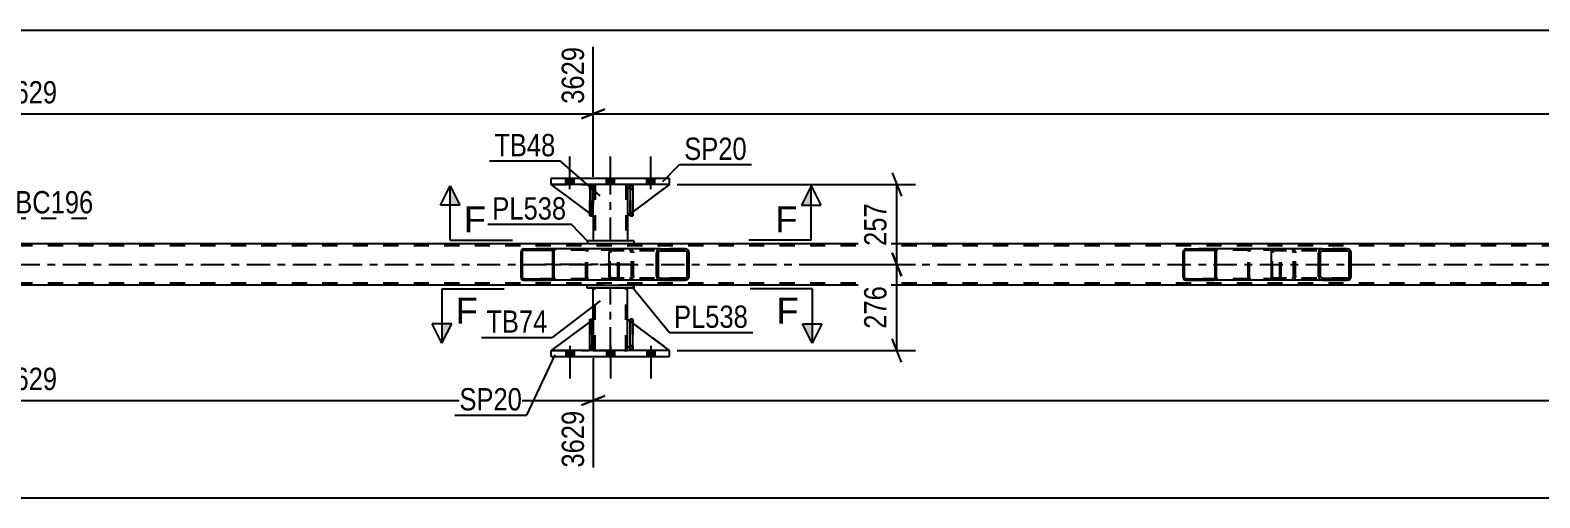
# Model space of a CAD drawing. Header units: millimetres. Extents: x -45 to 796, y -433 to 161.
# Drawn here: x 118.3 to 312.4, y -226 to -165.9 of the extents above; entities that cross this region are included whole.
import ezdxf

# ---------------------------------------------------------------- set-up
doc = ezdxf.new("R2010")
doc.units = ezdxf.units.MM
doc.linetypes.add('DXK_LINE_DOT2', pattern=[3.9198, 1.9599, -1.9599])
doc.linetypes.add('DXK_LINE_DOT3', pattern=[5.9187, 2.979, -0.9799, 0.9799, -0.9799])
doc.styles.add('Arial', font='arial.ttf', dxfattribs={"height": 0.2})
doc.styles.add('Arial Narrow', font='ARIALN.TTF', dxfattribs={"height": 0.2})

# ---------------------------------------------------------------- blocks, each defined once
blk = doc.blocks.new('Part-814760973-6180 - 5989')
at = {"color": 2, "linetype": 'Continuous'}
for p, q in [((195.94, -192.98), (189.94, -192.98)), ((189.94, -192.98), (189.94, -193.38)), ((195.94, -193.38), (189.94, -193.38)), ((195.94, -192.98), (195.94, -193.38))]:
    blk.add_line(p, q, dxfattribs=at)
blk = doc.blocks.new('Part-814760973-6219 - 5989')
at = {"color": 7, "linetype": 'DXK_LINE_DOT2'}
for p, q in [((190.29, -186.38), (190.29, -185.78)), ((190.29, -185.78), (190.29, -185.78)), ((190.29, -185.78), (190.29, -189.78)), ((190.61, -185.78), (190.29, -185.78)), ((190.61, -186.38), (190.61, -185.78)), ((190.61, -189.78), (190.61, -185.78)), ((190.29, -189.78), (190.29, -186.38)), ((190.29, -186.38), (190.61, -186.38)), ((190.61, -186.38), (190.61, -189.78)), ((190.29, -189.78), (190.61, -189.78))]:
    blk.add_line(p, q, dxfattribs=at)
blk = doc.blocks.new('Part-814760973-6060 - 5989')
at = {"color": 7, "linetype": 'DXK_LINE_DOT2'}
for p, q in [((195.14, -206.48), (195.14, -203.08)), ((195.14, -203.08), (200.54, -207.08)), ((195.74, -207.08), (195.14, -206.48)), ((200.54, -207.08), (195.74, -207.08))]:
    blk.add_line(p, q, dxfattribs=at)
blk = doc.blocks.new('Part-814760973-6207 - 5989')
at = {"color": 7, "linetype": 'DXK_LINE_DOT2'}
for p, q in [((190.29, -203.08), (190.61, -203.08)), ((190.29, -206.48), (190.29, -203.08)), ((190.29, -203.08), (190.29, -207.08)), ((190.61, -203.08), (190.61, -206.48)), ((190.61, -207.08), (190.61, -203.18)), ((190.61, -206.48), (190.29, -206.48)), ((190.29, -207.08), (190.29, -206.48)), ((190.61, -207.08), (190.29, -207.08)), ((190.61, -206.48), (190.61, -207.08)), ((190.61, -207.08), (190.61, -207.08))]:
    blk.add_line(p, q, dxfattribs=at)
blk = doc.blocks.new('Part-814760973-6222 - 5989')
at = {"color": 2, "linetype": 'Continuous'}
for p, q in [((195.49, -207.08), (195.49, -203.08)), ((195.49, -203.08), (195.81, -203.08)), ((195.81, -207.08), (195.81, -203.08)), ((195.49, -207.08), (195.49, -207.08)), ((195.81, -207.08), (195.49, -207.08))]:
    blk.add_line(p, q, dxfattribs=at)
at = {"color": 7, "linetype": 'DXK_LINE_DOT2'}
for p, q in [((195.49, -203.08), (195.49, -206.48)), ((195.81, -206.48), (195.81, -203.08)), ((195.49, -206.48), (195.49, -207.08)), ((195.49, -206.48), (195.81, -206.48)), ((195.81, -207.08), (195.81, -206.48)), ((195.81, -207.08), (195.81, -207.08))]:
    blk.add_line(p, q, dxfattribs=at)
blk = doc.blocks.new('Part-814760973-6097 - 5989')
at = {"linetype": 'Continuous'}
h = blk.add_hatch(dxfattribs=at)
h.set_pattern_fill('', scale=0.7, style=0, pattern_type=0)
h.set_pattern_definition([(45, (270.8106, -194.2398), (-1.57154, 1.57154), [])])
h.paths.add_polyline_path([(270.84, -194.36), (270.81, -194.24), (270.74, -194.14), (270.63, -194.07), (270.5, -194.04), (266.92, -194.04), (266.79, -194.07), (266.68, -194.14), (266.61, -194.24), (266.58, -194.36), (266.58, -197.72), (266.61, -197.84), (266.68, -197.95), (266.79, -198.02), (266.92, -198.04), (270.5, -198.04), (270.63, -198.02), (270.74, -197.95), (270.81, -197.84), (270.84, -197.72)])
h.paths.add_polyline_path([(270.65, -197.78), (270.62, -197.84), (270.56, -197.87), (270.5, -197.88), (266.92, -197.88), (266.86, -197.87), (266.8, -197.84), (266.76, -197.78), (266.75, -197.72), (266.75, -194.36), (266.76, -194.3), (266.8, -194.25), (266.86, -194.21), (266.92, -194.2), (270.5, -194.2), (270.56, -194.21), (270.62, -194.25), (270.65, -194.3), (270.67, -194.36), (270.67, -197.72)])
at = {"color": 2, "linetype": 'Continuous'}
for p, q in [((266.92, -194.04), (266.79, -194.07)), ((266.92, -194.04), (270.5, -194.04)), ((278.19, -194.04), (270.5, -194.04)), ((270.63, -194.07), (270.5, -194.04)), ((266.61, -194.24), (266.58, -194.36)), ((266.58, -197.72), (266.58, -194.36)), ((266.75, -194.36), (266.76, -194.3)), ((266.75, -197.72), (266.75, -194.36)), ((266.76, -194.3), (266.8, -194.25)), ((266.8, -194.25), (266.86, -194.21)), ((266.86, -194.21), (266.92, -194.2)), ((266.92, -194.2), (270.5, -194.2)), ((270.5, -194.2), (270.56, -194.21)), ((270.56, -194.21), (270.62, -194.25)), ((270.62, -194.25), (270.65, -194.3)), ((270.65, -194.3), (270.67, -194.36)), ((270.67, -197.72), (270.67, -194.36)), ((270.84, -194.36), (270.81, -194.24)), ((270.84, -197.72), (270.84, -194.36)), ((266.58, -197.72), (266.61, -197.84)), ((266.76, -197.78), (266.75, -197.72)), ((266.8, -197.84), (266.76, -197.78)), ((266.86, -197.87), (266.8, -197.84)), ((266.92, -197.88), (266.86, -197.87)), ((266.92, -197.88), (270.5, -197.88)), ((270.56, -197.87), (270.5, -197.88)), ((270.62, -197.84), (270.56, -197.87)), ((270.65, -197.78), (270.62, -197.84)), ((270.67, -197.72), (270.65, -197.78)), ((270.81, -197.84), (270.84, -197.72)), ((266.79, -198.02), (266.92, -198.04)), ((266.92, -198.04), (270.5, -198.04)), ((270.5, -198.04), (270.63, -198.02)), ((278.19, -198.04), (270.5, -198.04))]:
    blk.add_line(p, q, dxfattribs=at)
at = {"color": 7, "linetype": 'DXK_LINE_DOT2'}
for p, q in [((270.5, -194.04), (266.92, -194.04)), ((275.14, -194.07), (275.27, -194.04)), ((278.85, -194.04), (278.19, -194.04)), ((278.85, -194.04), (278.98, -194.07)), ((278.85, -194.2), (266.92, -194.2)), ((274.93, -194.36), (274.96, -194.24)), ((274.93, -197.72), (274.93, -194.36)), ((275.11, -194.3), (275.1, -194.36)), ((275.1, -197.72), (275.1, -194.36)), ((275.15, -194.25), (275.11, -194.3)), ((275.2, -194.21), (275.15, -194.25)), ((275.27, -194.2), (275.2, -194.21)), ((278.91, -194.21), (278.85, -194.2)), ((278.97, -194.25), (278.91, -194.21)), ((279, -194.3), (278.97, -194.25)), ((279.02, -194.36), (279, -194.3)), ((279.02, -197.72), (279.02, -194.36)), ((279.16, -194.24), (279.19, -194.36)), ((279.19, -197.72), (279.19, -194.36)), ((278.85, -197.88), (266.92, -197.88)), ((274.96, -197.84), (274.93, -197.72)), ((275.1, -197.72), (275.11, -197.78)), ((275.11, -197.78), (275.15, -197.84)), ((275.15, -197.84), (275.16, -197.84)), ((275.16, -197.84), (275.2, -197.87)), ((275.2, -197.87), (275.27, -197.88)), ((278.85, -197.88), (278.91, -197.87)), ((278.91, -197.87), (278.97, -197.84)), ((278.97, -197.84), (279, -197.78)), ((279, -197.78), (279.02, -197.72)), ((279.19, -197.72), (279.16, -197.84)), ((270.5, -198.04), (266.92, -198.04)), ((275.27, -198.04), (275.14, -198.02)), ((278.85, -198.04), (278.19, -198.04)), ((278.98, -198.02), (278.85, -198.04))]:
    blk.add_line(p, q, dxfattribs=at)
at = {"color": 2, "linetype": 'Continuous'}
for centre, start, end in [((266.91, -194.38), 110.7583, 155.68), ((270.51, -194.38), 24.32, 69.2417), ((266.91, -197.71), 204.32, 249.2417), ((270.51, -197.71), 290.7583, 335.68)]:
    blk.add_arc(centre, 0.331, start, end, dxfattribs=at)
at = {"color": 7, "linetype": 'DXK_LINE_DOT2'}
for centre, start, end in [((275.26, -194.38), 110.7583, 155.68), ((278.86, -194.38), 24.32, 69.2417), ((275.26, -197.71), 204.32, 249.2417), ((278.86, -197.71), 290.7583, 335.68)]:
    blk.add_arc(centre, 0.331, start, end, dxfattribs=at)
blk = doc.blocks.new('Part-814760973-6149 - 5989')
at = {"color": 2, "linetype": 'Continuous'}
for p, q in [((189.94, -198.68), (195.94, -198.68)), ((189.94, -199.08), (189.94, -198.68)), ((195.94, -199.08), (189.94, -199.08)), ((195.94, -198.68), (195.94, -199.08))]:
    blk.add_line(p, q, dxfattribs=at)
blk = doc.blocks.new('Part-814760973-6323 - 5989')
at = {"color": 2, "linetype": 'Continuous'}
for p, q in [((195.81, -185.78), (195.49, -185.78)), ((195.49, -185.78), (195.49, -189.78)), ((195.81, -185.78), (195.81, -185.78)), ((195.81, -185.78), (195.81, -189.78)), ((195.81, -189.78), (195.49, -189.78))]:
    blk.add_line(p, q, dxfattribs=at)
at = {"color": 7, "linetype": 'DXK_LINE_DOT2'}
for p, q in [((195.49, -186.38), (195.49, -185.78)), ((195.81, -186.38), (195.81, -185.78)), ((195.81, -185.78), (195.81, -185.78)), ((195.81, -186.38), (195.49, -186.38)), ((195.49, -186.38), (195.49, -189.78)), ((195.81, -189.78), (195.81, -186.38))]:
    blk.add_line(p, q, dxfattribs=at)
blk = doc.blocks.new('Part-814760973-6209 - 5989')
at = {"color": 2, "linetype": 'Continuous'}
for p, q in [((190.29, -207.08), (190.29, -203.08)), ((190.29, -203.08), (190.61, -203.08)), ((190.61, -207.08), (190.61, -203.08)), ((190.29, -207.08), (190.29, -207.08)), ((190.61, -207.08), (190.29, -207.08))]:
    blk.add_line(p, q, dxfattribs=at)
at = {"color": 7, "linetype": 'DXK_LINE_DOT2'}
for p, q in [((190.29, -203.08), (190.29, -206.48)), ((190.61, -206.48), (190.61, -203.08)), ((190.29, -206.48), (190.29, -207.08)), ((190.29, -206.48), (190.61, -206.48)), ((190.61, -207.08), (190.61, -206.48)), ((190.61, -207.08), (190.61, -207.08))]:
    blk.add_line(p, q, dxfattribs=at)
blk = doc.blocks.new('Part-814760973-6221 - 5989')
at = {"color": 2, "linetype": 'Continuous'}
for p, q in [((190.29, -203.41), (185.34, -207.08)), ((190.74, -203.08), (190.61, -203.18)), ((190.74, -206.48), (190.74, -203.08)), ((190.29, -206.93), (190.14, -207.08)), ((190.74, -206.48), (190.61, -206.61)), ((190.74, -206.48), (190.74, -206.48))]:
    blk.add_line(p, q, dxfattribs=at)
at = {"color": 7, "linetype": 'DXK_LINE_DOT2'}
for p, q in [((190.61, -203.18), (190.29, -203.41)), ((190.74, -206.48), (190.74, -203.08)), ((185.34, -207.08), (190.14, -207.08)), ((190.74, -206.48), (190.14, -207.08)), ((190.61, -206.61), (190.29, -206.93))]:
    blk.add_line(p, q, dxfattribs=at)
blk = doc.blocks.new('Part-814760973-6187 - 5989')
at = {"color": 2, "linetype": 'Continuous'}
for p, q in [((190.61, -185.78), (190.29, -185.78)), ((190.29, -185.78), (190.29, -189.78)), ((190.61, -185.78), (190.61, -185.78)), ((190.61, -185.78), (190.61, -189.78)), ((190.61, -189.78), (190.29, -189.78))]:
    blk.add_line(p, q, dxfattribs=at)
at = {"color": 7, "linetype": 'DXK_LINE_DOT2'}
for p, q in [((190.29, -186.38), (190.29, -185.78)), ((190.61, -186.38), (190.61, -185.78)), ((190.61, -185.78), (190.61, -185.78)), ((190.61, -186.38), (190.29, -186.38)), ((190.29, -186.38), (190.29, -189.78)), ((190.61, -189.78), (190.61, -186.38))]:
    blk.add_line(p, q, dxfattribs=at)
blk = doc.blocks.new('Part-814760973-6220 - 5989')
at = {"color": 7, "linetype": 'DXK_LINE_DOT2'}
for p, q in [((190.74, -203.08), (185.34, -207.08)), ((190.74, -206.48), (190.74, -203.08)), ((190.74, -203.08), (190.74, -206.48)), ((185.34, -207.08), (190.14, -207.08)), ((190.14, -207.08), (190.74, -206.48)), ((190.74, -206.48), (190.14, -207.08)), ((190.74, -206.48), (190.74, -206.48))]:
    blk.add_line(p, q, dxfattribs=at)
blk = doc.blocks.new('Part-814760973-6229 - 5989')
at = {"color": 2, "linetype": 'Continuous'}
for p, q in [((714.46, -193.4), (45.58, -193.4)), ((189.94, -198.68), (45.58, -198.68)), ((445.34, -198.68), (195.94, -198.68))]:
    blk.add_line(p, q, dxfattribs=at)
at = {"color": 7, "linetype": 'DXK_LINE_DOT2'}
for p, q in [((714.46, -193.64), (45.58, -193.64)), ((714.46, -198.44), (45.58, -198.44)), ((195.94, -198.68), (189.94, -198.68))]:
    blk.add_line(p, q, dxfattribs=at)
at = {"color": 7, "linetype": 'DXK_LINE_DOT3'}
blk.add_line((45.58, -196.04), (714.46, -196.04), dxfattribs=at)
blk = doc.blocks.new('Bolt-814760973-6236 - 5989')
at = {"linetype": 'Continuous'}
for points in [[(187.22, -185.78), (188.26, -185.78), (188.26, -184.98), (187.22, -184.98)], [(187.22, -185.78), (188.26, -185.78), (188.26, -184.98), (187.22, -184.98)], [(187.22, -185.78), (188.26, -185.78), (188.26, -184.98), (187.22, -184.98)], [(192.42, -185.78), (193.46, -185.78), (193.46, -184.98), (192.42, -184.98)], [(192.42, -185.78), (193.46, -185.78), (193.46, -184.98), (192.42, -184.98)], [(197.62, -185.78), (198.66, -185.78), (198.66, -184.98), (197.62, -184.98)], [(197.62, -185.78), (198.66, -185.78), (198.66, -184.98), (197.62, -184.98)], [(197.62, -185.78), (198.66, -185.78), (198.66, -184.98), (197.62, -184.98)]]:
    blk.add_hatch(color=1, dxfattribs=at).paths.add_polyline_path(points)
at = {"color": 1, "linetype": 'Continuous'}
for p, q in [((187.74, -186.38), (187.74, -182.18)), ((187.74, -186.38), (187.74, -182.18)), ((187.74, -186.38), (187.74, -182.18)), ((192.94, -186.38), (192.94, -182.18)), ((192.94, -186.38), (192.94, -182.18)), ((198.14, -186.38), (198.14, -182.18)), ((198.14, -186.38), (198.14, -182.18)), ((198.14, -186.38), (198.14, -182.18)), ((187.22, -185.78), (187.22, -184.98)), ((187.22, -185.78), (187.22, -184.98)), ((187.22, -185.78), (187.22, -184.98)), ((188.26, -185.78), (188.26, -184.98)), ((188.26, -185.78), (188.26, -184.98)), ((188.26, -185.78), (188.26, -184.98)), ((192.42, -185.78), (192.42, -184.98)), ((192.42, -185.78), (192.42, -184.98)), ((193.46, -185.78), (193.46, -184.98)), ((193.46, -185.78), (193.46, -184.98)), ((197.62, -185.78), (197.62, -184.98)), ((197.62, -185.78), (197.62, -184.98)), ((197.62, -185.78), (197.62, -184.98)), ((198.66, -185.78), (198.66, -184.98)), ((198.66, -185.78), (198.66, -184.98)), ((198.66, -185.78), (198.66, -184.98))]:
    blk.add_line(p, q, dxfattribs=at)
blk = doc.blocks.new('Bolt-814760973-6237 - 5989')
at = {"linetype": 'Continuous'}
for points in [[(188.26, -207.08), (187.22, -207.08), (187.22, -207.88), (188.26, -207.88)], [(188.26, -207.08), (187.22, -207.08), (187.22, -207.88), (188.26, -207.88)], [(188.26, -207.08), (187.22, -207.08), (187.22, -207.88), (188.26, -207.88)], [(193.46, -207.08), (192.42, -207.08), (192.42, -207.88), (193.46, -207.88)], [(193.46, -207.08), (192.42, -207.08), (192.42, -207.88), (193.46, -207.88)], [(198.66, -207.08), (197.62, -207.08), (197.62, -207.88), (198.66, -207.88)], [(198.66, -207.08), (197.62, -207.08), (197.62, -207.88), (198.66, -207.88)], [(198.66, -207.08), (197.62, -207.08), (197.62, -207.88), (198.66, -207.88)]]:
    blk.add_hatch(color=1, dxfattribs=at).paths.add_polyline_path(points)
at = {"color": 1, "linetype": 'Continuous'}
for p, q in [((187.22, -207.08), (187.22, -207.88)), ((187.22, -207.08), (187.22, -207.88)), ((187.22, -207.08), (187.22, -207.88)), ((187.74, -206.48), (187.74, -210.68)), ((187.74, -206.48), (187.74, -210.68)), ((187.74, -206.48), (187.74, -210.68)), ((188.26, -207.08), (188.26, -207.88)), ((188.26, -207.08), (188.26, -207.88)), ((188.26, -207.08), (188.26, -207.88)), ((192.42, -207.08), (192.42, -207.88)), ((192.42, -207.08), (192.42, -207.88)), ((192.94, -206.48), (192.94, -210.68)), ((192.94, -206.48), (192.94, -210.68)), ((193.46, -207.08), (193.46, -207.88)), ((193.46, -207.08), (193.46, -207.88)), ((197.62, -207.08), (197.62, -207.88)), ((197.62, -207.08), (197.62, -207.88)), ((197.62, -207.08), (197.62, -207.88)), ((198.14, -206.48), (198.14, -210.68)), ((198.14, -206.48), (198.14, -210.68)), ((198.14, -206.48), (198.14, -210.68)), ((198.66, -207.08), (198.66, -207.88)), ((198.66, -207.08), (198.66, -207.88)), ((198.66, -207.08), (198.66, -207.88))]:
    blk.add_line(p, q, dxfattribs=at)
blk = doc.blocks.new('Part-814760973-6262 - 5989')
at = {"linetype": 'Continuous'}
h = blk.add_hatch(dxfattribs=at)
h.set_pattern_fill('', scale=0.7, style=0, pattern_type=0)
h.set_pattern_definition([(45, (203.0084, -194.3386), (-1.57154, 1.57154), [])])
h.paths.add_polyline_path([(203.05, -194.52), (203.01, -194.34), (202.9, -194.18), (202.74, -194.08), (202.54, -194.04), (199.36, -194.04), (199.17, -194.08), (199, -194.18), (198.9, -194.34), (198.86, -194.52), (198.86, -197.56), (198.9, -197.75), (199, -197.9), (199.17, -198.01), (199.36, -198.04), (202.54, -198.04), (202.74, -198.01), (202.9, -197.9), (203.01, -197.75), (203.05, -197.56)])
h.paths.add_polyline_path([(202.78, -197.65), (202.72, -197.73), (202.64, -197.78), (202.54, -197.8), (199.36, -197.8), (199.26, -197.78), (199.18, -197.73), (199.13, -197.65), (199.11, -197.56), (199.11, -194.52), (199.13, -194.43), (199.18, -194.35), (199.26, -194.3), (199.36, -194.28), (202.54, -194.28), (202.64, -194.3), (202.72, -194.35), (202.78, -194.43), (202.8, -194.52), (202.8, -197.56)])
at = {"color": 2, "linetype": 'Continuous'}
for p, q in [((192.87, -194.18), (192.96, -194.08)), ((192.96, -194.08), (193.06, -194.04)), ((199.36, -194.04), (193.06, -194.04)), ((199.36, -194.04), (199.17, -194.08)), ((199.36, -194.04), (202.54, -194.04)), ((202.74, -194.08), (202.54, -194.04)), ((192.79, -194.52), (192.81, -194.34)), ((192.79, -197.56), (192.79, -194.52)), ((192.81, -194.34), (192.87, -194.18)), ((198.9, -194.34), (198.86, -194.52)), ((198.86, -197.56), (198.86, -194.52)), ((199.11, -194.52), (199.13, -194.43)), ((199.11, -197.56), (199.11, -194.52)), ((199.13, -194.43), (199.18, -194.35)), ((199.18, -194.35), (199.26, -194.3)), ((199.26, -194.3), (199.36, -194.28)), ((199.36, -194.28), (202.54, -194.28)), ((202.54, -194.28), (202.64, -194.3)), ((202.64, -194.3), (202.72, -194.35)), ((202.72, -194.35), (202.78, -194.43)), ((202.78, -194.43), (202.8, -194.52)), ((202.8, -197.56), (202.8, -194.52)), ((203.05, -194.52), (203.01, -194.34)), ((203.05, -197.56), (203.05, -194.52)), ((192.81, -197.75), (192.79, -197.56)), ((192.87, -197.9), (192.81, -197.75)), ((192.96, -198.01), (192.87, -197.9)), ((198.86, -197.56), (198.9, -197.75)), ((199.13, -197.65), (199.11, -197.56)), ((199.18, -197.73), (199.13, -197.65)), ((199.26, -197.78), (199.18, -197.73)), ((199.36, -197.8), (199.26, -197.78)), ((199.36, -197.8), (202.54, -197.8)), ((202.64, -197.78), (202.54, -197.8)), ((202.72, -197.73), (202.64, -197.78)), ((202.78, -197.65), (202.72, -197.73)), ((202.8, -197.56), (202.78, -197.65)), ((203.01, -197.75), (203.05, -197.56)), ((193.06, -198.04), (192.96, -198.01)), ((199.36, -198.04), (193.06, -198.04)), ((199.17, -198.01), (199.36, -198.04)), ((199.36, -198.04), (202.54, -198.04)), ((202.54, -198.04), (202.74, -198.01))]:
    blk.add_line(p, q, dxfattribs=at)
at = {"color": 7, "linetype": 'DXK_LINE_DOT2'}
for p, q in [((194.05, -194.28), (194.05, -194.04)), ((195.39, -194.04), (195.59, -194.08)), ((202.54, -194.04), (199.36, -194.04)), ((192.93, -194.43), (192.92, -194.52)), ((192.92, -197.56), (192.92, -194.52)), ((192.96, -194.35), (192.93, -194.43)), ((193.01, -194.3), (192.96, -194.35)), ((193.06, -194.28), (193.01, -194.3)), ((202.54, -194.28), (193.06, -194.28)), ((195.49, -194.3), (195.39, -194.28)), ((195.57, -194.35), (195.49, -194.3)), ((195.63, -194.43), (195.57, -194.35)), ((195.65, -194.52), (195.63, -194.43)), ((195.65, -197.56), (195.65, -194.52)), ((195.86, -194.34), (195.9, -194.52)), ((195.9, -197.56), (195.9, -194.52)), ((192.92, -197.56), (192.93, -197.65)), ((192.93, -197.65), (192.96, -197.73)), ((192.96, -197.73), (193.01, -197.78)), ((193.01, -197.78), (193.06, -197.8)), ((202.54, -197.8), (193.06, -197.8)), ((194.05, -198.04), (194.05, -197.8)), ((195.39, -197.8), (195.49, -197.78)), ((195.49, -197.78), (195.57, -197.73)), ((195.57, -197.73), (195.63, -197.65)), ((195.63, -197.65), (195.65, -197.56)), ((195.9, -197.56), (195.86, -197.75)), ((195.59, -198.01), (195.39, -198.04)), ((202.54, -198.04), (199.36, -198.04))]:
    blk.add_line(p, q, dxfattribs=at)
for centre, start, end in [((195.41, -194.54), 23.8494, 68.8059), ((195.41, -197.55), 291.1941, 336.1506)]:
    blk.add_arc(centre, 0.492, start, end, dxfattribs=at)
at = {"color": 2, "linetype": 'Continuous'}
for centre, start, end in [((199.35, -194.54), 111.1941, 156.1506), ((202.56, -194.54), 23.8494, 68.8059), ((199.35, -197.55), 203.8494, 248.8059), ((202.56, -197.55), 291.1941, 336.1506)]:
    blk.add_arc(centre, 0.492, start, end, dxfattribs=at)
blk = doc.blocks.new('Part-814760973-6263 - 5989')
at = {"linetype": 'Continuous'}
h = blk.add_hatch(dxfattribs=at)
h.set_pattern_fill('', scale=0.7, style=0, pattern_type=0)
h.set_pattern_definition([(45, (185.6764, -194.2398), (-1.57154, 1.57154), [])])
h.paths.add_polyline_path([(185.7, -194.36), (185.68, -194.24), (185.6, -194.14), (185.49, -194.07), (185.36, -194.04), (181.79, -194.04), (181.66, -194.07), (181.55, -194.14), (181.47, -194.24), (181.45, -194.36), (181.45, -197.72), (181.47, -197.84), (181.55, -197.95), (181.66, -198.02), (181.79, -198.04), (185.36, -198.04), (185.49, -198.02), (185.6, -197.95), (185.68, -197.84), (185.7, -197.72)])
h.paths.add_polyline_path([(185.52, -197.78), (185.48, -197.84), (185.43, -197.87), (185.36, -197.88), (181.79, -197.88), (181.72, -197.87), (181.67, -197.84), (181.63, -197.78), (181.62, -197.72), (181.62, -194.36), (181.63, -194.3), (181.67, -194.25), (181.72, -194.21), (181.79, -194.2), (185.36, -194.2), (185.43, -194.21), (185.48, -194.25), (185.52, -194.3), (185.53, -194.36), (185.53, -197.72)])
at = {"color": 2, "linetype": 'Continuous'}
for p, q in [((181.79, -194.04), (181.66, -194.07)), ((181.79, -194.04), (185.36, -194.04)), ((193.06, -194.04), (185.36, -194.04)), ((185.49, -194.07), (185.36, -194.04)), ((181.47, -194.24), (181.45, -194.36)), ((181.45, -197.72), (181.45, -194.36)), ((181.62, -194.36), (181.63, -194.3)), ((181.62, -197.72), (181.62, -194.36)), ((181.63, -194.3), (181.67, -194.25)), ((181.67, -194.25), (181.72, -194.21)), ((181.72, -194.21), (181.79, -194.2)), ((181.79, -194.2), (185.36, -194.2)), ((185.36, -194.2), (185.43, -194.21)), ((185.43, -194.21), (185.48, -194.25)), ((185.48, -194.25), (185.52, -194.3)), ((185.52, -194.3), (185.53, -194.36)), ((185.53, -197.72), (185.53, -194.36)), ((185.7, -194.36), (185.68, -194.24)), ((185.7, -197.72), (185.7, -194.36)), ((181.45, -197.72), (181.47, -197.84)), ((181.63, -197.78), (181.62, -197.72)), ((181.67, -197.84), (181.63, -197.78)), ((181.72, -197.87), (181.67, -197.84)), ((181.79, -197.88), (181.72, -197.87)), ((181.79, -197.88), (185.36, -197.88)), ((185.43, -197.87), (185.36, -197.88)), ((185.48, -197.84), (185.43, -197.87)), ((185.52, -197.78), (185.48, -197.84)), ((185.53, -197.72), (185.52, -197.78)), ((185.68, -197.84), (185.7, -197.72)), ((181.66, -198.02), (181.79, -198.04)), ((181.79, -198.04), (185.36, -198.04)), ((185.36, -198.04), (185.49, -198.02)), ((193.06, -198.04), (185.36, -198.04))]:
    blk.add_line(p, q, dxfattribs=at)
at = {"color": 7, "linetype": 'DXK_LINE_DOT2'}
for p, q in [((185.36, -194.04), (181.79, -194.04)), ((190.01, -194.07), (190.14, -194.04)), ((193.71, -194.04), (193.06, -194.04)), ((193.71, -194.04), (193.84, -194.07)), ((193.71, -194.2), (181.79, -194.2)), ((189.79, -194.36), (189.82, -194.24)), ((189.79, -197.72), (189.79, -194.36)), ((189.98, -194.3), (189.97, -194.36)), ((189.97, -197.72), (189.97, -194.36)), ((190.02, -194.25), (189.98, -194.3)), ((190.07, -194.21), (190.02, -194.25)), ((190.14, -194.2), (190.07, -194.21)), ((193.78, -194.21), (193.71, -194.2)), ((193.83, -194.25), (193.78, -194.21)), ((193.87, -194.3), (193.83, -194.25)), ((193.88, -194.36), (193.87, -194.3)), ((193.88, -197.72), (193.88, -194.36)), ((194.03, -194.24), (194.05, -194.34)), ((194.05, -194.34), (194.05, -194.36)), ((194.05, -197.72), (194.05, -194.36)), ((193.71, -197.88), (181.79, -197.88)), ((189.82, -197.84), (189.79, -197.72)), ((189.97, -197.72), (189.98, -197.78)), ((189.98, -197.78), (190.02, -197.84)), ((190.02, -197.84), (190.03, -197.84)), ((190.03, -197.84), (190.07, -197.87)), ((190.07, -197.87), (190.14, -197.88)), ((193.71, -197.88), (193.78, -197.87)), ((193.78, -197.87), (193.83, -197.84)), ((193.83, -197.84), (193.87, -197.78)), ((193.87, -197.78), (193.88, -197.72)), ((194.05, -197.75), (194.03, -197.84)), ((194.05, -197.72), (194.05, -197.75)), ((185.36, -198.04), (181.79, -198.04)), ((190.14, -198.04), (190.01, -198.02)), ((193.71, -198.04), (193.06, -198.04)), ((193.84, -198.02), (193.71, -198.04))]:
    blk.add_line(p, q, dxfattribs=at)
at = {"color": 7, "linetype": 'DXK_LINE_DOT3'}
blk.add_line((195.34, -196.04), (183.57, -196.04), dxfattribs=at)
at = {"color": 2, "linetype": 'Continuous'}
for centre, start, end in [((181.77, -194.38), 110.7583, 155.68), ((185.37, -194.38), 24.32, 69.2417), ((181.77, -197.71), 204.32, 249.2417), ((185.37, -197.71), 290.7583, 335.68)]:
    blk.add_arc(centre, 0.331, start, end, dxfattribs=at)
at = {"color": 7, "linetype": 'DXK_LINE_DOT2'}
for centre, start, end in [((190.12, -194.38), 110.7583, 155.68), ((193.72, -194.38), 24.32, 69.2417), ((190.12, -197.71), 204.32, 249.2417), ((193.72, -197.71), 290.7583, 335.68)]:
    blk.add_arc(centre, 0.331, start, end, dxfattribs=at)
blk = doc.blocks.new('Part-814760973-6299 - 5989')
at = {"color": 2, "linetype": 'Continuous'}
for p, q in [((190.74, -185.78), (190.74, -186.38)), ((195.14, -185.78), (195.14, -186.38)), ((190.74, -189.78), (190.74, -192.98)), ((195.14, -189.78), (195.14, -192.98))]:
    blk.add_line(p, q, dxfattribs=at)
at = {"color": 7, "linetype": 'DXK_LINE_DOT2'}
for p, q in [((195.14, -185.78), (190.74, -185.78)), ((190.98, -185.78), (190.98, -192.98)), ((194.9, -185.78), (194.9, -192.98)), ((190.74, -186.38), (190.74, -189.78)), ((195.14, -186.38), (195.14, -189.78)), ((195.14, -192.98), (190.74, -192.98))]:
    blk.add_line(p, q, dxfattribs=at)
at = {"color": 7, "linetype": 'DXK_LINE_DOT3'}
blk.add_line((192.94, -192.98), (192.94, -185.78), dxfattribs=at)
blk = doc.blocks.new('Part-814760973-6301 - 5989')
at = {"color": 7, "linetype": 'DXK_LINE_DOT2'}
for p, q in [((195.49, -186.38), (195.49, -185.78)), ((195.49, -185.78), (195.49, -185.78)), ((195.49, -185.78), (195.49, -189.78)), ((195.81, -185.78), (195.49, -185.78)), ((195.81, -186.38), (195.81, -185.78)), ((195.81, -189.78), (195.81, -185.78)), ((195.49, -189.78), (195.49, -186.38)), ((195.49, -186.38), (195.81, -186.38)), ((195.81, -186.38), (195.81, -189.78)), ((195.49, -189.78), (195.81, -189.78))]:
    blk.add_line(p, q, dxfattribs=at)
blk = doc.blocks.new('Part-814760973-6307 - 5989')
at = {"color": 2, "linetype": 'Continuous'}
for p, q in [((185.34, -207.88), (185.34, -207.08)), ((200.54, -207.08), (185.34, -207.08)), ((200.54, -207.88), (200.54, -207.08)), ((185.34, -207.88), (200.54, -207.88))]:
    blk.add_line(p, q, dxfattribs=at)
at = {"color": 7, "linetype": 'DXK_LINE_DOT2'}
for p, q in [((185.34, -207.88), (185.34, -207.08)), ((200.54, -207.88), (200.54, -207.08))]:
    blk.add_line(p, q, dxfattribs=at)
blk = doc.blocks.new('Part-814760973-6312 - 5989')
at = {"color": 2, "linetype": 'Continuous'}
for p, q in [((185.34, -185.78), (185.34, -184.98)), ((200.54, -184.98), (185.34, -184.98)), ((200.54, -185.78), (185.34, -185.78)), ((200.54, -185.78), (200.54, -184.98))]:
    blk.add_line(p, q, dxfattribs=at)
at = {"color": 7, "linetype": 'DXK_LINE_DOT2'}
for p, q in [((185.34, -185.78), (185.34, -184.98)), ((200.54, -185.78), (200.54, -184.98))]:
    blk.add_line(p, q, dxfattribs=at)
blk = doc.blocks.new('Part-814760973-6317 - 5989')
at = {"color": 2, "linetype": 'Continuous'}
for p, q in [((190.74, -203.08), (190.74, -199.08)), ((195.14, -203.08), (195.14, -199.08)), ((190.74, -207.08), (190.74, -206.48)), ((195.14, -207.08), (195.14, -206.48))]:
    blk.add_line(p, q, dxfattribs=at)
at = {"color": 7, "linetype": 'DXK_LINE_DOT2'}
for p, q in [((195.14, -199.08), (190.74, -199.08)), ((190.98, -207.08), (190.98, -199.08)), ((194.9, -207.08), (194.9, -199.08)), ((190.74, -206.48), (190.74, -203.08)), ((195.14, -206.48), (195.14, -203.08)), ((190.74, -207.08), (195.14, -207.08))]:
    blk.add_line(p, q, dxfattribs=at)
at = {"color": 7, "linetype": 'DXK_LINE_DOT3'}
blk.add_line((192.94, -207.08), (192.94, -199.08), dxfattribs=at)
blk = doc.blocks.new('Part-814760973-6319 - 5989')
at = {"color": 7, "linetype": 'DXK_LINE_DOT2'}
for p, q in [((195.74, -185.78), (195.14, -186.38)), ((195.14, -189.78), (200.54, -185.78)), ((200.54, -185.78), (195.74, -185.78)), ((195.14, -186.38), (195.14, -189.78))]:
    blk.add_line(p, q, dxfattribs=at)
blk = doc.blocks.new('Part-814760973-6320 - 5989')
at = {"color": 2, "linetype": 'Continuous'}
for p, q in [((195.49, -186.03), (195.14, -186.38)), ((200.54, -185.78), (195.81, -189.28)), ((195.14, -186.38), (195.14, -189.78)), ((195.49, -189.52), (195.14, -189.78))]:
    blk.add_line(p, q, dxfattribs=at)
at = {"color": 7, "linetype": 'DXK_LINE_DOT2'}
for p, q in [((195.74, -185.78), (195.49, -186.03)), ((200.54, -185.78), (195.74, -185.78)), ((195.81, -189.28), (195.49, -189.52))]:
    blk.add_line(p, q, dxfattribs=at)
blk = doc.blocks.new('Part-814760973-6321 - 5989')
at = {"color": 7, "linetype": 'DXK_LINE_DOT2'}
for p, q in [((190.74, -189.78), (185.34, -185.78)), ((185.34, -185.78), (190.14, -185.78)), ((190.14, -185.78), (190.74, -186.38)), ((190.74, -186.38), (190.14, -185.78)), ((190.74, -186.38), (190.74, -189.78)), ((190.74, -186.38), (190.74, -186.38)), ((190.74, -186.38), (190.74, -189.78))]:
    blk.add_line(p, q, dxfattribs=at)
blk = doc.blocks.new('Part-814760973-6322 - 5989')
at = {"color": 2, "linetype": 'Continuous'}
for p, q in [((190.29, -189.45), (185.34, -185.78)), ((190.29, -185.94), (190.14, -185.78)), ((190.74, -186.38), (190.61, -186.26)), ((190.74, -186.38), (190.74, -186.38)), ((190.74, -189.78), (190.74, -186.38)), ((190.61, -189.69), (190.74, -189.78)), ((190.74, -189.78), (190.74, -189.78))]:
    blk.add_line(p, q, dxfattribs=at)
at = {"color": 7, "linetype": 'DXK_LINE_DOT2'}
for p, q in [((190.14, -185.78), (185.34, -185.78)), ((190.14, -185.78), (190.74, -186.38)), ((190.61, -186.26), (190.29, -185.94)), ((190.74, -186.38), (190.74, -189.78)), ((190.61, -189.69), (190.29, -189.45))]:
    blk.add_line(p, q, dxfattribs=at)
blk = doc.blocks.new('Part-814760973-6324 - 5989')
at = {"color": 7, "linetype": 'DXK_LINE_DOT2'}
for p, q in [((195.81, -203.08), (195.49, -203.08)), ((195.49, -206.48), (195.49, -203.08)), ((195.49, -203.08), (195.49, -207.08)), ((195.81, -203.08), (195.81, -206.48)), ((195.81, -207.08), (195.81, -203.08)), ((195.81, -206.48), (195.49, -206.48)), ((195.49, -207.08), (195.49, -206.48)), ((195.81, -207.08), (195.49, -207.08)), ((195.81, -206.48), (195.81, -207.08)), ((195.81, -207.08), (195.81, -207.08))]:
    blk.add_line(p, q, dxfattribs=at)
blk = doc.blocks.new('Part-814760973-6339 - 5989')
at = {"color": 2, "linetype": 'Continuous'}
for p, q in [((195.14, -206.48), (195.14, -203.08)), ((195.49, -203.34), (195.14, -203.08)), ((200.53, -207.08), (195.81, -203.58)), ((195.49, -206.84), (195.14, -206.48))]:
    blk.add_line(p, q, dxfattribs=at)
at = {"color": 7, "linetype": 'DXK_LINE_DOT2'}
for p, q in [((195.81, -203.58), (195.49, -203.34)), ((195.74, -207.08), (195.49, -206.84)), ((200.54, -207.08), (195.74, -207.08)), ((200.53, -207.08), (200.54, -207.08)), ((200.54, -207.08), (200.53, -207.08))]:
    blk.add_line(p, q, dxfattribs=at)
blk = doc.blocks.new('Part-814760973-6344 - 5989')
at = {"linetype": 'Continuous'}
h = blk.add_hatch(dxfattribs=at)
h.set_pattern_fill('', scale=0.7, style=0, pattern_type=0)
h.set_pattern_definition([(45, (288.1426, -194.3386), (-1.57154, 1.57154), [])])
h.paths.add_polyline_path([(288.18, -194.52), (288.14, -194.34), (288.03, -194.18), (287.87, -194.08), (287.68, -194.04), (284.49, -194.04), (284.3, -194.08), (284.14, -194.18), (284.03, -194.34), (283.99, -194.52), (283.99, -197.56), (284.03, -197.75), (284.14, -197.9), (284.3, -198.01), (284.49, -198.04), (287.68, -198.04), (287.87, -198.01), (288.03, -197.9), (288.14, -197.75), (288.18, -197.56)])
h.paths.add_polyline_path([(287.91, -197.65), (287.86, -197.73), (287.77, -197.78), (287.68, -197.8), (284.49, -197.8), (284.4, -197.78), (284.32, -197.73), (284.26, -197.65), (284.24, -197.56), (284.24, -194.52), (284.26, -194.43), (284.32, -194.35), (284.4, -194.3), (284.49, -194.28), (287.68, -194.28), (287.77, -194.3), (287.86, -194.35), (287.91, -194.43), (287.93, -194.52), (287.93, -197.56)])
at = {"color": 2, "linetype": 'Continuous'}
for p, q in [((278, -194.18), (278.09, -194.08)), ((278.09, -194.08), (278.19, -194.04)), ((284.49, -194.04), (278.19, -194.04)), ((284.49, -194.04), (284.3, -194.08)), ((284.49, -194.04), (287.68, -194.04)), ((287.87, -194.08), (287.68, -194.04)), ((277.92, -194.52), (277.94, -194.34)), ((277.92, -197.56), (277.92, -194.52)), ((277.94, -194.34), (278, -194.18)), ((284.03, -194.34), (283.99, -194.52)), ((283.99, -197.56), (283.99, -194.52)), ((284.24, -194.52), (284.26, -194.43)), ((284.24, -197.56), (284.24, -194.52)), ((284.26, -194.43), (284.32, -194.35)), ((284.32, -194.35), (284.4, -194.3)), ((284.4, -194.3), (284.49, -194.28)), ((284.49, -194.28), (287.68, -194.28)), ((287.68, -194.28), (287.77, -194.3)), ((287.77, -194.3), (287.86, -194.35)), ((287.86, -194.35), (287.91, -194.43)), ((287.91, -194.43), (287.93, -194.52)), ((287.93, -197.56), (287.93, -194.52)), ((288.18, -194.52), (288.14, -194.34)), ((288.18, -197.56), (288.18, -194.52)), ((277.94, -197.75), (277.92, -197.56)), ((278, -197.9), (277.94, -197.75)), ((278.09, -198.01), (278, -197.9)), ((283.99, -197.56), (284.03, -197.75)), ((284.26, -197.65), (284.24, -197.56)), ((284.32, -197.73), (284.26, -197.65)), ((284.4, -197.78), (284.32, -197.73)), ((284.49, -197.8), (284.4, -197.78)), ((284.49, -197.8), (287.68, -197.8)), ((287.77, -197.78), (287.68, -197.8)), ((287.86, -197.73), (287.77, -197.78)), ((287.91, -197.65), (287.86, -197.73)), ((287.93, -197.56), (287.91, -197.65)), ((288.14, -197.75), (288.18, -197.56)), ((278.19, -198.04), (278.09, -198.01)), ((284.49, -198.04), (278.19, -198.04)), ((284.3, -198.01), (284.49, -198.04)), ((284.49, -198.04), (287.68, -198.04)), ((287.68, -198.04), (287.87, -198.01))]:
    blk.add_line(p, q, dxfattribs=at)
at = {"color": 7, "linetype": 'DXK_LINE_DOT2'}
for p, q in [((279.19, -194.28), (279.19, -194.04)), ((280.53, -194.04), (280.72, -194.08)), ((287.68, -194.04), (284.49, -194.04)), ((278.07, -194.43), (278.06, -194.52)), ((278.06, -197.56), (278.06, -194.52)), ((278.1, -194.35), (278.07, -194.43)), ((278.14, -194.3), (278.1, -194.35)), ((278.19, -194.28), (278.14, -194.3)), ((287.68, -194.28), (278.19, -194.28)), ((280.62, -194.3), (280.53, -194.28)), ((280.71, -194.35), (280.62, -194.3)), ((280.76, -194.43), (280.71, -194.35)), ((280.78, -194.52), (280.76, -194.43)), ((280.78, -197.56), (280.78, -194.52)), ((280.99, -194.34), (281.03, -194.52)), ((281.03, -197.56), (281.03, -194.52)), ((278.06, -197.56), (278.07, -197.65)), ((278.07, -197.65), (278.1, -197.73)), ((278.1, -197.73), (278.14, -197.78)), ((278.14, -197.78), (278.19, -197.8)), ((287.68, -197.8), (278.19, -197.8)), ((279.19, -198.04), (279.19, -197.8)), ((280.53, -197.8), (280.62, -197.78)), ((280.62, -197.78), (280.71, -197.73)), ((280.71, -197.73), (280.76, -197.65)), ((280.76, -197.65), (280.78, -197.56)), ((281.03, -197.56), (280.99, -197.75)), ((280.72, -198.01), (280.53, -198.04)), ((287.68, -198.04), (284.49, -198.04))]:
    blk.add_line(p, q, dxfattribs=at)
for centre, start, end in [((280.54, -194.54), 23.8494, 68.8059), ((280.54, -197.55), 291.1941, 336.1506)]:
    blk.add_arc(centre, 0.492, start, end, dxfattribs=at)
at = {"color": 2, "linetype": 'Continuous'}
for centre, start, end in [((284.48, -194.54), 111.1941, 156.1506), ((287.69, -194.54), 23.8494, 68.8059), ((284.48, -197.55), 203.8494, 248.8059), ((287.69, -197.55), 291.1941, 336.1506)]:
    blk.add_arc(centre, 0.492, start, end, dxfattribs=at)
blk = doc.blocks.new('StraightDimension-814760973-6436 - 5989')
at = {"color": 7, "linetype": 'Continuous'}
blk.add_line((45.58, -165.93), (724.68, -165.93), dxfattribs=at)
blk = doc.blocks.new('StraightDimension-814760973-6367 - 5989')
at = {"color": 7, "linetype": 'Continuous'}
for p, q in [((190.74, -184.78), (190.74, -168.08)), ((192.24, -176.09), (189.24, -177.29)), ((190.74, -176.69), (446.14, -176.69))]:
    blk.add_line(p, q, dxfattribs=at)
blk = doc.blocks.new('StraightDimension-814760973-6375 - 5989')
at = {"color": 7, "linetype": 'Continuous'}
for p, q in [((190.74, -184.78), (190.74, -168.08)), ((45.58, -193.34), (45.58, -173.56)), ((47.08, -176.09), (44.08, -177.29)), ((189.24, -177.29), (192.24, -176.09)), ((45.58, -176.69), (190.74, -176.69))]:
    blk.add_line(p, q, dxfattribs=at)
at = {"color": 0, "linetype": 'Continuous'}
for points in [[(190.14, -167.48), (185.94, -167.48), (185.94, -175.99), (190.14, -175.99)], [(44.98, -172.96), (40.78, -172.96), (40.78, -175.99), (44.98, -175.99)]]:
    blk.add_wipeout(points, dxfattribs=at)
at = {"color": 0}
blk.add_wipeout([(122.41, -175.94), (122.41, -171.74), (113.9, -171.74), (113.9, -175.94)], dxfattribs=at)
at = {"color": 3, "linetype": 'Continuous', "style": 'Arial Narrow'}
for s, height, p in [('3629', 2.863, (189.54, -175.39)), ('0', 2.86, (44.38, -175.39))]:
    blk.add_text(s, height=height, rotation=90.0002, dxfattribs=at).set_placement(p)
at = {"color": 3, "style": 'Arial Narrow'}
blk.add_text('3629', height=2.863, dxfattribs=at).set_placement((114.5, -175.34))
blk = doc.blocks.new('StraightDimension-814760973-6388 - 5989')
at = {"color": 7, "linetype": 'Continuous'}
for p, q in [((190.74, -208.08), (190.74, -222.14)), ((192.24, -212.92), (189.24, -214.12)), ((190.74, -213.52), (446.14, -213.52))]:
    blk.add_line(p, q, dxfattribs=at)
blk = doc.blocks.new('StraightDimension-814760973-6396 - 5989')
at = {"color": 7, "linetype": 'Continuous'}
for p, q in [((45.58, -198.82), (45.58, -216.65)), ((190.74, -208.08), (190.74, -222.14)), ((47.08, -212.92), (44.08, -214.12)), ((189.24, -214.12), (192.24, -212.92)), ((45.58, -213.52), (190.74, -213.52))]:
    blk.add_line(p, q, dxfattribs=at)
at = {"color": 0}
blk.add_wipeout([(122.41, -212.77), (122.41, -208.57), (113.9, -208.57), (113.9, -212.77)], dxfattribs=at)
at = {"color": 0, "linetype": 'Continuous'}
for points in [[(44.98, -214.22), (40.78, -214.22), (40.78, -217.25), (44.98, -217.25)], [(190.14, -214.22), (185.94, -214.22), (185.94, -222.74), (190.14, -222.74)]]:
    blk.add_wipeout(points, dxfattribs=at)
at = {"color": 3, "style": 'Arial Narrow'}
blk.add_text('3629', height=2.863, dxfattribs=at).set_placement((114.5, -212.17))
at = {"color": 3, "linetype": 'Continuous', "style": 'Arial Narrow'}
for s, height, p in [('0', 2.86, (44.38, -216.65)), ('3629', 2.863, (189.54, -222.14))]:
    blk.add_text(s, height=height, rotation=90.0002, dxfattribs=at).set_placement(p)
blk = doc.blocks.new('StraightDimension-814760973-6457 - 5989')
at = {"color": 7, "linetype": 'Continuous'}
blk.add_line((44.94, -226.02), (725.32, -226.02), dxfattribs=at)
blk = doc.blocks.new('StraightDimension-814760973-6502 - 5989')
at = {"color": 7, "linetype": 'Continuous'}
for p, q in [((229.17, -184.28), (230.37, -187.28)), ((201.54, -185.78), (232.17, -185.78)), ((229.77, -196.04), (229.77, -185.78)), ((230.37, -197.54), (229.17, -194.54)), ((218.55, -196.04), (232.17, -196.04))]:
    blk.add_line(p, q, dxfattribs=at)
at = {"color": 0}
blk.add_wipeout([(229.02, -187.57), (224.82, -187.57), (224.82, -194.25), (229.02, -194.25)], dxfattribs=at)
at = {"color": 3, "style": 'Arial Narrow'}
blk.add_text('257', height=2.863, rotation=90.0002, dxfattribs=at).set_placement((228.42, -193.65))
blk = doc.blocks.new('StraightDimension-814760973-6530 - 5989')
at = {"color": 7, "linetype": 'Continuous'}
for p, q in [((229.17, -194.54), (230.37, -197.54)), ((218.55, -196.04), (232.17, -196.04)), ((229.77, -207.08), (229.77, -196.04)), ((230.37, -208.58), (229.17, -205.58)), ((201.54, -207.08), (232.17, -207.08))]:
    blk.add_line(p, q, dxfattribs=at)
at = {"color": 0}
blk.add_wipeout([(229.02, -198.22), (224.82, -198.22), (224.82, -204.9), (229.02, -204.9)], dxfattribs=at)
at = {"color": 3, "style": 'Arial Narrow'}
blk.add_text('276', height=2.863, rotation=90.0002, dxfattribs=at).set_placement((228.42, -204.3))
blk = doc.blocks.new('Mark-814760973-6313 - 5989')
at = {"color": 0}
blk.add_wipeout([(184.84, -204.81), (184.84, -201.81), (176.98, -201.81), (176.98, -204.81)], dxfattribs=at)
blk.add_wipeout([(184.84, -204.81), (184.84, -201.81), (176.98, -201.81), (176.98, -204.81)], dxfattribs=at)
at = {"color": 30, "linetype": 'Continuous'}
for p in [(191.63, -200.69), (176.38, -205.41)]:
    blk.add_line(p, (185.44, -205.41), dxfattribs=at)
at = {"color": 3, "style": 'Arial Narrow'}
blk.add_text('TB74', height=2.863, dxfattribs=at).set_placement((176.98, -204.81))
blk = doc.blocks.new('Mark-814760973-6145 - 5989')
at = {"color": 0}
blk.add_wipeout([(210.63, -204.18), (210.63, -201.18), (201.12, -201.18), (201.12, -204.18)], dxfattribs=at)
blk.add_wipeout([(210.63, -204.18), (210.63, -201.18), (201.12, -201.18), (201.12, -204.18)], dxfattribs=at)
at = {"color": 30, "linetype": 'Continuous'}
for p, q in [((195.74, -198.89), (200.52, -204.78)), ((200.52, -204.78), (211.23, -204.78))]:
    blk.add_line(p, q, dxfattribs=at)
at = {"color": 3, "style": 'Arial Narrow'}
blk.add_text('PL538', height=2.863, dxfattribs=at).set_placement((201.12, -204.18))
blk = doc.blocks.new('Mark-814760973-6176 - 5989')
at = {"color": 0}
blk.add_wipeout([(187.27, -190.27), (187.27, -187.27), (177.76, -187.27), (177.76, -190.27)], dxfattribs=at)
blk.add_wipeout([(187.27, -190.27), (187.27, -187.27), (177.76, -187.27), (177.76, -190.27)], dxfattribs=at)
at = {"color": 30, "linetype": 'Continuous'}
for p in [(177.16, -190.87), (190.1, -193.18)]:
    blk.add_line(p, (187.87, -190.87), dxfattribs=at)
at = {"color": 3, "style": 'Arial Narrow'}
blk.add_text('PL538', height=2.863, dxfattribs=at).set_placement((177.76, -190.27))
blk = doc.blocks.new('Mark-814760973-6225 - 5989')
at = {"color": 0}
blk.add_wipeout([(126.47, -189.47), (126.47, -186.47), (116.42, -186.47), (116.42, -189.47)], dxfattribs=at)
blk.add_wipeout([(126.47, -189.47), (126.47, -186.47), (116.42, -186.47), (116.42, -189.47)], dxfattribs=at)
at = {"color": 30, "linetype": 'DXK_LINE_DOT2'}
for p, q in [((113.38, -194.5), (115.82, -190.07)), ((115.82, -190.07), (127.07, -190.07))]:
    blk.add_line(p, q, dxfattribs=at)
at = {"color": 3, "style": 'Arial Narrow'}
blk.add_text('BC196', height=2.863, dxfattribs=at).set_placement((116.42, -189.47))
blk = doc.blocks.new('Mark-814760973-6295 - 5989')
at = {"color": 0}
blk.add_wipeout([(185.86, -182.13), (185.86, -179.13), (178.01, -179.13), (178.01, -182.13)], dxfattribs=at)
blk.add_wipeout([(185.86, -182.13), (185.86, -179.13), (178.01, -179.13), (178.01, -182.13)], dxfattribs=at)
at = {"color": 30, "linetype": 'Continuous'}
for p in [(177.41, -182.73), (191.63, -187.23)]:
    blk.add_line(p, (186.46, -182.73), dxfattribs=at)
at = {"color": 3, "style": 'Arial Narrow'}
blk.add_text('TB48', height=2.863, dxfattribs=at).set_placement((178.01, -182.13))
blk = doc.blocks.new('Mark-814760973-6303 - 5989')
at = {"color": 0}
blk.add_wipeout([(181.57, -214.79), (181.57, -211.79), (173.53, -211.79), (173.53, -214.79)], dxfattribs=at)
blk.add_wipeout([(181.57, -214.79), (181.57, -211.79), (173.53, -211.79), (173.53, -214.79)], dxfattribs=at)
at = {"color": 30, "linetype": 'Continuous'}
for p in [(185.8, -207.63), (172.93, -215.39)]:
    blk.add_line(p, (182.17, -215.39), dxfattribs=at)
at = {"color": 3, "style": 'Arial Narrow'}
blk.add_text('SP20', height=2.863, dxfattribs=at).set_placement((173.53, -214.79))
blk = doc.blocks.new('Mark-814760973-6308 - 5989')
at = {"color": 0}
blk.add_wipeout([(210.47, -182.6), (210.47, -179.6), (202.43, -179.6), (202.43, -182.6)], dxfattribs=at)
blk.add_wipeout([(210.47, -182.6), (210.47, -179.6), (202.43, -179.6), (202.43, -182.6)], dxfattribs=at)
at = {"color": 30, "linetype": 'Continuous'}
for p, q in [((199.68, -185.38), (201.83, -183.2)), ((201.83, -183.2), (211.07, -183.2))]:
    blk.add_line(p, q, dxfattribs=at)
at = {"color": 3, "style": 'Arial Narrow'}
blk.add_text('SP20', height=2.863, dxfattribs=at).set_placement((202.43, -182.6))
blk = doc.blocks.new('SectionMark-814760973-6562 - 5989')
at = {"color": 6, "linetype": 'Continuous'}
for p, q in [((171.28, -199.16), (179.28, -199.16)), ((171.28, -199.16), (171.28, -206.16)), ((218.89, -199.16), (210.89, -199.16)), ((218.89, -199.16), (218.89, -206.16)), ((171.28, -206.16), (170.03, -203.66)), ((220.14, -203.66), (218.89, -206.16))]:
    blk.add_line(p, q, dxfattribs=at)
at = {"color": 0, "linetype": 'Continuous'}
for points in [[(175.88, -203.66), (175.88, -200.16), (173.03, -200.16), (173.03, -203.66)], [(217.14, -203.66), (217.14, -200.16), (214.29, -200.16), (214.29, -203.66)]]:
    blk.add_wipeout(points, dxfattribs=at)
at = {"linetype": 'Continuous'}
for points in [[(171.28, -203.66), (172.53, -203.66), (171.28, -206.16)], [(217.64, -203.66), (218.89, -203.66), (218.89, -206.16)]]:
    blk.add_hatch(color=6, dxfattribs=at).paths.add_polyline_path(points)
at = {"color": 6, "linetype": 'Continuous'}
for p, q in [((172.53, -203.66), (170.03, -203.66)), ((171.28, -206.16), (172.53, -203.66)), ((217.64, -203.66), (220.14, -203.66)), ((218.89, -206.16), (217.64, -203.66))]:
    blk.add_line(p, q, dxfattribs=at)
at = {"color": 3, "linetype": 'Continuous', "style": 'Arial'}
for p in [(173.03, -203.66), (214.29, -203.66)]:
    blk.add_text('F', height=3.34, dxfattribs=at).set_placement(p)
blk = doc.blocks.new('SectionMark-814760973-6564 - 5989')
at = {"color": 6, "linetype": 'Continuous'}
for p, q in [((171.09, -188.41), (172.34, -185.91)), ((172.34, -192.91), (172.34, -185.91)), ((218.74, -192.91), (218.74, -185.91)), ((218.74, -185.91), (219.99, -188.41)), ((172.34, -192.91), (180.34, -192.91)), ((218.74, -192.91), (210.74, -192.91))]:
    blk.add_line(p, q, dxfattribs=at)
at = {"color": 0, "linetype": 'Continuous'}
for points in [[(176.94, -191.91), (176.94, -188.41), (174.09, -188.41), (174.09, -191.91)], [(216.99, -191.91), (216.99, -188.41), (214.13, -188.41), (214.13, -191.91)]]:
    blk.add_wipeout(points, dxfattribs=at)
at = {"linetype": 'Continuous'}
for points in [[(173.59, -188.41), (172.34, -188.41), (172.34, -185.91)], [(218.74, -188.41), (217.49, -188.41), (218.74, -185.91)]]:
    blk.add_hatch(color=6, dxfattribs=at).paths.add_polyline_path(points)
at = {"color": 6, "linetype": 'Continuous'}
for p, q in [((172.34, -185.91), (173.59, -188.41)), ((218.74, -185.91), (217.49, -188.41)), ((173.59, -188.41), (171.09, -188.41)), ((217.49, -188.41), (219.99, -188.41))]:
    blk.add_line(p, q, dxfattribs=at)
at = {"color": 3, "linetype": 'Continuous', "style": 'Arial'}
for p in [(174.09, -191.91), (214.13, -191.91)]:
    blk.add_text('F', height=3.34, dxfattribs=at).set_placement(p)

msp = doc.modelspace()

# ---------------------------------------------------------------- block references
for name in ['Bolt-814760973-6236 - 5989', 'Part-814760973-6312 - 5989', 'Part-814760973-6321 - 5989', 'Part-814760973-6322 - 5989', 'Part-814760973-6219 - 5989', 'Part-814760973-6187 - 5989', 'Part-814760973-6299 - 5989', 'Part-814760973-6319 - 5989', 'Part-814760973-6320 - 5989', 'Part-814760973-6323 - 5989', 'Part-814760973-6301 - 5989', 'Part-814760973-6229 - 5989', 'Part-814760973-6263 - 5989', 'Part-814760973-6180 - 5989', 'Part-814760973-6262 - 5989', 'Part-814760973-6097 - 5989', 'Part-814760973-6344 - 5989', 'Part-814760973-6149 - 5989', 'Part-814760973-6317 - 5989', 'Part-814760973-6221 - 5989', 'Part-814760973-6220 - 5989', 'Part-814760973-6207 - 5989', 'Part-814760973-6209 - 5989', 'Part-814760973-6060 - 5989', 'Part-814760973-6339 - 5989', 'Part-814760973-6222 - 5989', 'Part-814760973-6324 - 5989', 'Part-814760973-6307 - 5989', 'Bolt-814760973-6237 - 5989']:
    msp.add_blockref(name, (0, 0))

# ---------------------------------------------------------------- next in the draw order: block references
for name in ['StraightDimension-814760973-6436 - 5989', 'StraightDimension-814760973-6388 - 5989']:
    msp.add_blockref(name, (0, 0))

# ---------------------------------------------------------------- next in the draw order: block references
for name in ['StraightDimension-814760973-6367 - 5989', 'StraightDimension-814760973-6396 - 5989']:
    msp.add_blockref(name, (0, 0))

# ---------------------------------------------------------------- next in the draw order: block references
for name in ['StraightDimension-814760973-6375 - 5989', 'StraightDimension-814760973-6502 - 5989', 'StraightDimension-814760973-6457 - 5989']:
    msp.add_blockref(name, (0, 0))

# ---------------------------------------------------------------- next in the draw order: block references
for name in ['Mark-814760973-6308 - 5989', 'Mark-814760973-6225 - 5989', 'Mark-814760973-6176 - 5989', 'StraightDimension-814760973-6530 - 5989', 'Mark-814760973-6313 - 5989', 'Mark-814760973-6303 - 5989']:
    msp.add_blockref(name, (0, 0))

# ---------------------------------------------------------------- next in the draw order: block references
for name in ['Mark-814760973-6295 - 5989', 'Mark-814760973-6145 - 5989']:
    msp.add_blockref(name, (0, 0))

# ---------------------------------------------------------------- next in the draw order: block references
for name in ['SectionMark-814760973-6564 - 5989', 'SectionMark-814760973-6562 - 5989']:
    msp.add_blockref(name, (0, 0))

doc.saveas('drawing.dxf')
